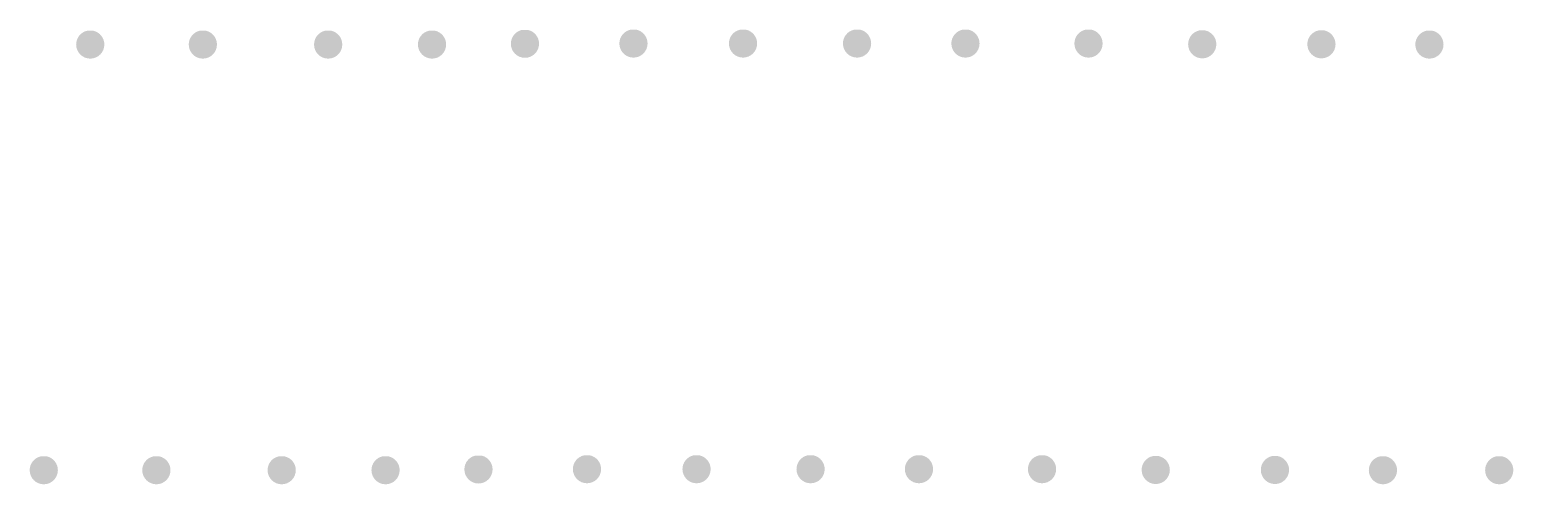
# Model space of a CAD drawing. Header units: inches. Extents: x 334 to 11487, y 261 to 10656.
# Drawn here: x 392.2 to 398.88, y 418.13 to 420.17 of the extents above; entities that cross this region are included whole.
import ezdxf

# ---------------------------------------------------------------- set-up
doc = ezdxf.new("R2010")
doc.units = ezdxf.units.IN
doc.header["$MEASUREMENT"] = 0
doc.layers.add('HATCH', color=7, linetype='Continuous')

msp = doc.modelspace()

# ---------------------------------------------------------------- hatches: boundary and pattern name
at = {"layer": 'HATCH'}
h = msp.add_hatch(dxfattribs=at)
h.set_pattern_fill('AR-CONC', color=256, scale=1e-05)
h.set_pattern_definition([(50, (58.36191488, -1.43898656), (7.172601826e-05, -6.275213498e-06), [7.5e-06, -8.25e-05]), (355, (58.36191488, -1.43898656), (-1.3875133361e-05, 7.521921337e-05), [6e-06, -6.6e-05]), (100.45144446, (58.36192086, -1.43898708), (5.7850884673e-05, 6.8943999097e-05), [6.3740192e-06, -7.01142112e-05]), (46.1842, (58.36191488, -1.43896656), (0.000106724133067, -1.655192808e-05), [1.125e-05, -0.00012375]), (96.63563549, (58.36192377, -1.43896794), (9.3466194567e-05, 9.7411860077e-05), [9.5610342e-06, -0.000105171376]), (351.18416399, (58.36191488, -1.43896656), (9.3466194505e-05, 9.7411860027e-05), [9e-06, -9.90000001e-05]), (21, (58.36192488, -1.43897156), (5.9690705212e-05, -4.02618890665e-05), [7.5e-06, -8.25e-05]), (326, (58.36192488, -1.43897156), (2.4331533192e-05, 7.2515004505e-05), [6e-06, -6.6e-05]), (71.45144474, (58.361929854, -1.438974914), (8.4022237673e-05, 3.2253115281e-05), [6.374019e-06, -7.01142112e-05]), (37.5, (58.36191488, -1.438986559), (1.2159855317e-06, 3.32893853831e-05), [0, -6.52e-05, 0, -6.7e-05, 0, -6.625e-05]), (7.5, (58.36191488, -1.43898656), (2.63069537442e-05, 3.94411711882e-05), [0, -3.82e-05, 0, -6.37e-05, 0, -2.525e-05]), (327.5, (58.36189258, -1.43898656), (5.33822436172e-05, -2.2554871734e-06), [0, -2.5e-05, 0, -7.8e-05, 0, -0.0001035]), (317.5, (58.36188258, -1.43898656), (5.83186169342e-05, 1.00104982332e-05), [0, -3.25e-05, 0, -5.18e-05, 0, -7.35e-05])])
h.paths.add_polyline_path([(392.53432, 420.10424, 0.3519417), (392.48446, 420.16629), (392.45708, 420.16629, 0.3519417), (392.40722, 420.10424, 1)])
h = msp.add_hatch(dxfattribs=at)
h.set_pattern_fill('AR-CONC', color=256, scale=1e-05)
h.set_pattern_definition([(50, (58.86906871, -1.43898656), (7.172601826e-05, -6.275213498e-06), [7.5e-06, -8.25e-05]), (355, (58.86906871, -1.43898656), (-1.3875133361e-05, 7.521921337e-05), [6e-06, -6.6e-05]), (100.45144446, (58.86907469, -1.43898708), (5.7850884673e-05, 6.8943999097e-05), [6.3740192e-06, -7.01142112e-05]), (46.1842, (58.86906871, -1.43896656), (0.000106724133067, -1.655192808e-05), [1.125e-05, -0.00012375]), (96.63563549, (58.8690776, -1.43896794), (9.3466194567e-05, 9.7411860077e-05), [9.5610342e-06, -0.000105171376]), (351.18416399, (58.86906871, -1.43896656), (9.3466194505e-05, 9.7411860027e-05), [9e-06, -9.90000001e-05]), (21, (58.86907871, -1.43897156), (5.9690705212e-05, -4.02618890665e-05), [7.5e-06, -8.25e-05]), (326, (58.86907871, -1.43897156), (2.4331533192e-05, 7.2515004505e-05), [6e-06, -6.6e-05]), (71.45144474, (58.869083685, -1.438974914), (8.4022237673e-05, 3.2253115281e-05), [6.374019e-06, -7.01142112e-05]), (37.5, (58.86906871, -1.438986559), (1.2159855317e-06, 3.32893853831e-05), [0, -6.52e-05, 0, -6.7e-05, 0, -6.625e-05]), (7.5, (58.86906871, -1.43898656), (2.63069537442e-05, 3.94411711882e-05), [0, -3.82e-05, 0, -6.37e-05, 0, -2.525e-05]), (327.5, (58.86904641, -1.43898656), (5.33822436172e-05, -2.2554871734e-06), [0, -2.5e-05, 0, -7.8e-05, 0, -0.0001035]), (317.5, (58.86903641, -1.43898656), (5.83186169342e-05, 1.00104982332e-05), [0, -3.25e-05, 0, -5.18e-05, 0, -7.35e-05])])
h.paths.add_polyline_path([(393.04147, 420.10424, 0.3519417), (392.99162, 420.16629), (392.96423, 420.16629, 0.3519417), (392.91438, 420.10424, 1)])
h = msp.add_hatch(dxfattribs=at)
h.set_pattern_fill('AR-CONC', color=256, scale=1e-05)
h.set_pattern_definition([(50, (59.433544527, -1.43898656), (7.172601826e-05, -6.275213498e-06), [7.5e-06, -8.25e-05]), (355, (59.43354453, -1.43898656), (-1.3875133361e-05, 7.521921337e-05), [6e-06, -6.6e-05]), (100.45144446, (59.433550504, -1.43898708), (5.7850884673e-05, 6.8943999097e-05), [6.3740192e-06, -7.01142112e-05]), (46.1842, (59.43354453, -1.43896656), (0.000106724133067, -1.655192808e-05), [1.125e-05, -0.00012375]), (96.63563549, (59.43355342, -1.43896794), (9.3466194567e-05, 9.7411860077e-05), [9.5610342e-06, -0.000105171376]), (351.18416399, (59.43354453, -1.43896656), (9.3466194505e-05, 9.7411860027e-05), [9e-06, -9.90000001e-05]), (21, (59.433554527, -1.43897156), (5.9690705212e-05, -4.02618890665e-05), [7.5e-06, -8.25e-05]), (326, (59.43355453, -1.43897156), (2.4331533192e-05, 7.2515004505e-05), [6e-06, -6.6e-05]), (71.45144474, (59.4335595, -1.438974914), (8.4022237673e-05, 3.2253115281e-05), [6.374019e-06, -7.01142112e-05]), (37.5, (59.433544527, -1.438986559), (1.2159855317e-06, 3.32893853831e-05), [0, -6.52e-05, 0, -6.7e-05, 0, -6.625e-05]), (7.5, (59.433544527, -1.43898656), (2.63069537442e-05, 3.94411711882e-05), [0, -3.82e-05, 0, -6.37e-05, 0, -2.525e-05]), (327.5, (59.433522227, -1.43898656), (5.33822436172e-05, -2.2554871734e-06), [0, -2.5e-05, 0, -7.8e-05, 0, -0.0001035]), (317.5, (59.433512227, -1.43898656), (5.83186169342e-05, 1.00104982332e-05), [0, -3.25e-05, 0, -5.18e-05, 0, -7.35e-05])])
h.paths.add_polyline_path([(393.60595, 420.10424, 0.3519417), (393.55609, 420.16629), (393.52871, 420.16629, 0.3519417), (393.47885, 420.10424, 1)])
h = msp.add_hatch(dxfattribs=at)
h.set_pattern_fill('AR-CONC', color=256, scale=1e-05)
h.set_pattern_definition([(50, (59.90139784, -1.43898656), (7.172601826e-05, -6.275213498e-06), [7.5e-06, -8.25e-05]), (355, (59.90139784, -1.43898656), (-1.3875133361e-05, 7.521921337e-05), [6e-06, -6.6e-05]), (100.45144446, (59.90140382, -1.43898708), (5.7850884673e-05, 6.8943999097e-05), [6.3740192e-06, -7.01142112e-05]), (46.1842, (59.90139784, -1.43896656), (0.000106724133067, -1.655192808e-05), [1.125e-05, -0.00012375]), (96.63563549, (59.90140673, -1.43896794), (9.3466194567e-05, 9.7411860077e-05), [9.5610342e-06, -0.000105171376]), (351.18416399, (59.90139784, -1.43896656), (9.3466194505e-05, 9.7411860027e-05), [9e-06, -9.90000001e-05]), (21, (59.90140784, -1.43897156), (5.9690705212e-05, -4.02618890665e-05), [7.5e-06, -8.25e-05]), (326, (59.90140784, -1.43897156), (2.4331533192e-05, 7.2515004505e-05), [6e-06, -6.6e-05]), (71.45144474, (59.901412815, -1.438974914), (8.4022237673e-05, 3.2253115281e-05), [6.374019e-06, -7.01142112e-05]), (37.5, (59.90139784, -1.438986559), (1.2159855317e-06, 3.32893853831e-05), [0, -6.52e-05, 0, -6.7e-05, 0, -6.625e-05]), (7.5, (59.90139784, -1.43898656), (2.63069537442e-05, 3.94411711882e-05), [0, -3.82e-05, 0, -6.37e-05, 0, -2.525e-05]), (327.5, (59.90137554, -1.43898656), (5.33822436172e-05, -2.2554871734e-06), [0, -2.5e-05, 0, -7.8e-05, 0, -0.0001035]), (317.5, (59.90136554, -1.43898656), (5.83186169342e-05, 1.00104982332e-05), [0, -3.25e-05, 0, -5.18e-05, 0, -7.35e-05])])
h.paths.add_polyline_path([(394.0738, 420.10424, 0.3519417), (394.02395, 420.16629), (393.99656, 420.16629, 0.3519417), (393.94671, 420.10424, 1)])
h = msp.add_hatch(dxfattribs=at)
h.set_pattern_fill('AR-CONC', color=256, scale=1e-05)
h.set_pattern_definition([(50, (60.319949296, -1.43543259), (7.172601826e-05, -6.275213498e-06), [7.5e-06, -8.25e-05]), (355, (60.319949296, -1.43543259), (-1.3875133361e-05, 7.521921337e-05), [6e-06, -6.6e-05]), (100.45144446, (60.31995527, -1.435433114), (5.7850884673e-05, 6.8943999097e-05), [6.3740192e-06, -7.01142112e-05]), (46.1842, (60.3199493, -1.43541259), (0.000106724133067, -1.655192808e-05), [1.125e-05, -0.00012375]), (96.63563549, (60.31995819, -1.43541397), (9.3466194567e-05, 9.7411860077e-05), [9.5610342e-06, -0.000105171376]), (351.18416399, (60.3199493, -1.43541259), (9.3466194505e-05, 9.7411860027e-05), [9e-06, -9.90000001e-05]), (21, (60.319959296, -1.43541759), (5.9690705212e-05, -4.02618890665e-05), [7.5e-06, -8.25e-05]), (326, (60.319959296, -1.43541759), (2.4331533192e-05, 7.2515004505e-05), [6e-06, -6.6e-05]), (71.45144474, (60.31996427, -1.435420946), (8.4022237673e-05, 3.2253115281e-05), [6.374019e-06, -7.01142112e-05]), (37.5, (60.319949296, -1.43543259), (1.2159855317e-06, 3.32893853831e-05), [0, -6.52e-05, 0, -6.7e-05, 0, -6.625e-05]), (7.5, (60.319949296, -1.43543259), (2.63069537442e-05, 3.94411711882e-05), [0, -3.82e-05, 0, -6.37e-05, 0, -2.525e-05]), (327.5, (60.319926996, -1.43543259), (5.33822436172e-05, -2.2554871734e-06), [0, -2.5e-05, 0, -7.8e-05, 0, -0.0001035]), (317.5, (60.319916996, -1.43543259), (5.83186169342e-05, 1.00104982332e-05), [0, -3.25e-05, 0, -5.18e-05, 0, -7.35e-05])])
h.paths.add_polyline_path([(394.49235, 420.10779, 0.3519417), (394.4425, 420.16984), (394.41511, 420.16984, 0.3519417), (394.36526, 420.10779, 1)])
h = msp.add_hatch(dxfattribs=at)
h.set_pattern_fill('AR-CONC', color=256, scale=1e-05)
h.set_pattern_definition([(50, (60.80872923, -1.4344182), (7.172601826e-05, -6.275213498e-06), [7.5e-06, -8.25e-05]), (355, (60.80872923, -1.4344182), (-1.3875133361e-05, 7.521921337e-05), [6e-06, -6.6e-05]), (100.45144446, (60.80873521, -1.43441872), (5.7850884673e-05, 6.8943999097e-05), [6.3740192e-06, -7.01142112e-05]), (46.1842, (60.80872923, -1.4343982), (0.000106724133067, -1.655192808e-05), [1.125e-05, -0.00012375]), (96.63563549, (60.80873812, -1.43439958), (9.3466194567e-05, 9.7411860077e-05), [9.5610342e-06, -0.000105171376]), (351.18416399, (60.80872923, -1.4343982), (9.3466194505e-05, 9.7411860027e-05), [9e-06, -9.90000001e-05]), (21, (60.80873923, -1.4344032), (5.9690705212e-05, -4.02618890665e-05), [7.5e-06, -8.25e-05]), (326, (60.80873923, -1.4344032), (2.4331533192e-05, 7.2515004505e-05), [6e-06, -6.6e-05]), (71.45144474, (60.808744204, -1.434406554), (8.4022237673e-05, 3.2253115281e-05), [6.374019e-06, -7.01142112e-05]), (37.5, (60.80872923, -1.4344182), (1.2159855317e-06, 3.32893853831e-05), [0, -6.52e-05, 0, -6.7e-05, 0, -6.625e-05]), (7.5, (60.80872923, -1.4344182), (2.63069537442e-05, 3.94411711882e-05), [0, -3.82e-05, 0, -6.37e-05, 0, -2.525e-05]), (327.5, (60.80870693, -1.4344182), (5.33822436172e-05, -2.2554871734e-06), [0, -2.5e-05, 0, -7.8e-05, 0, -0.0001035]), (317.5, (60.80869693, -1.4344182), (5.83186169342e-05, 1.00104982332e-05), [0, -3.25e-05, 0, -5.18e-05, 0, -7.35e-05])])
h.paths.add_polyline_path([(394.98113, 420.1088, 0.3519417), (394.93128, 420.17086), (394.90389, 420.17086, 0.3519417), (394.85404, 420.1088, 1)])
h = msp.add_hatch(dxfattribs=at)
h.set_pattern_fill('AR-CONC', color=256, scale=1e-05)
h.set_pattern_definition([(50, (61.302262184, -1.4344182), (7.172601826e-05, -6.275213498e-06), [7.5e-06, -8.25e-05]), (355, (61.302262184, -1.4344182), (-1.3875133361e-05, 7.521921337e-05), [6e-06, -6.6e-05]), (100.45144446, (61.30226816, -1.43441872), (5.7850884673e-05, 6.8943999097e-05), [6.3740192e-06, -7.01142112e-05]), (46.1842, (61.30226218, -1.4343982), (0.000106724133067, -1.655192808e-05), [1.125e-05, -0.00012375]), (96.63563549, (61.30227108, -1.43439958), (9.3466194567e-05, 9.7411860077e-05), [9.5610342e-06, -0.000105171376]), (351.18416399, (61.30226218, -1.4343982), (9.3466194505e-05, 9.7411860027e-05), [9e-06, -9.90000001e-05]), (21, (61.302272184, -1.4344032), (5.9690705212e-05, -4.02618890665e-05), [7.5e-06, -8.25e-05]), (326, (61.302272184, -1.4344032), (2.4331533192e-05, 7.2515004505e-05), [6e-06, -6.6e-05]), (71.45144474, (61.30227716, -1.434406554), (8.4022237673e-05, 3.2253115281e-05), [6.374019e-06, -7.01142112e-05]), (37.5, (61.302262184, -1.4344182), (1.2159855317e-06, 3.32893853831e-05), [0, -6.52e-05, 0, -6.7e-05, 0, -6.625e-05]), (7.5, (61.302262184, -1.4344182), (2.63069537442e-05, 3.94411711882e-05), [0, -3.82e-05, 0, -6.37e-05, 0, -2.525e-05]), (327.5, (61.302239884, -1.4344182), (5.33822436172e-05, -2.2554871734e-06), [0, -2.5e-05, 0, -7.8e-05, 0, -0.0001035]), (317.5, (61.302229884, -1.4344182), (5.83186169342e-05, 1.00104982332e-05), [0, -3.25e-05, 0, -5.18e-05, 0, -7.35e-05])])
h.paths.add_polyline_path([(395.47466, 420.1088, 0.3519417), (395.42481, 420.17086), (395.39742, 420.17086, 0.3519417), (395.34757, 420.1088, 1)])
h = msp.add_hatch(dxfattribs=at)
h.set_pattern_fill('AR-CONC', color=256, scale=1e-05)
h.set_pattern_definition([(50, (61.81588355, -1.4344182), (7.172601826e-05, -6.275213498e-06), [7.5e-06, -8.25e-05]), (355, (61.81588355, -1.4344182), (-1.3875133361e-05, 7.521921337e-05), [6e-06, -6.6e-05]), (100.45144446, (61.81588953, -1.43441872), (5.7850884673e-05, 6.8943999097e-05), [6.3740192e-06, -7.01142112e-05]), (46.1842, (61.81588355, -1.4343982), (0.000106724133067, -1.655192808e-05), [1.125e-05, -0.00012375]), (96.63563549, (61.81589244, -1.43439958), (9.3466194567e-05, 9.7411860077e-05), [9.5610342e-06, -0.000105171376]), (351.18416399, (61.81588355, -1.4343982), (9.3466194505e-05, 9.7411860027e-05), [9e-06, -9.90000001e-05]), (21, (61.81589355, -1.4344032), (5.9690705212e-05, -4.02618890665e-05), [7.5e-06, -8.25e-05]), (326, (61.81589355, -1.4344032), (2.4331533192e-05, 7.2515004505e-05), [6e-06, -6.6e-05]), (71.45144474, (61.815898525, -1.434406554), (8.4022237673e-05, 3.2253115281e-05), [6.374019e-06, -7.01142112e-05]), (37.5, (61.81588355, -1.4344182), (1.2159855317e-06, 3.32893853831e-05), [0, -6.52e-05, 0, -6.7e-05, 0, -6.625e-05]), (7.5, (61.81588355, -1.4344182), (2.63069537442e-05, 3.94411711882e-05), [0, -3.82e-05, 0, -6.37e-05, 0, -2.525e-05]), (327.5, (61.81586125, -1.4344182), (5.33822436172e-05, -2.2554871734e-06), [0, -2.5e-05, 0, -7.8e-05, 0, -0.0001035]), (317.5, (61.81585125, -1.4344182), (5.83186169342e-05, 1.00104982332e-05), [0, -3.25e-05, 0, -5.18e-05, 0, -7.35e-05])])
h.paths.add_polyline_path([(395.98828, 420.1088, 0.3519417), (395.93843, 420.17086), (395.91104, 420.17086, 0.3519417), (395.86119, 420.1088, 1)])
h = msp.add_hatch(dxfattribs=at)
h.set_pattern_fill('AR-CONC', color=256, scale=1e-05)
h.set_pattern_definition([(50, (62.304082455, -1.4344182), (7.172601826e-05, -6.275213498e-06), [7.5e-06, -8.25e-05]), (355, (62.304082455, -1.4344182), (-1.3875133361e-05, 7.521921337e-05), [6e-06, -6.6e-05]), (100.45144446, (62.30408843, -1.43441872), (5.7850884673e-05, 6.8943999097e-05), [6.3740192e-06, -7.01142112e-05]), (46.1842, (62.304082455, -1.4343982), (0.000106724133067, -1.655192808e-05), [1.125e-05, -0.00012375]), (96.63563549, (62.30409135, -1.43439958), (9.3466194567e-05, 9.7411860077e-05), [9.5610342e-06, -0.000105171376]), (351.18416399, (62.30408245, -1.4343982), (9.3466194505e-05, 9.7411860027e-05), [9e-06, -9.90000001e-05]), (21, (62.304092455, -1.4344032), (5.9690705212e-05, -4.02618890665e-05), [7.5e-06, -8.25e-05]), (326, (62.304092455, -1.4344032), (2.4331533192e-05, 7.2515004505e-05), [6e-06, -6.6e-05]), (71.45144474, (62.30409743, -1.434406554), (8.4022237673e-05, 3.2253115281e-05), [6.374019e-06, -7.01142112e-05]), (37.5, (62.304082455, -1.4344182), (1.2159855317e-06, 3.32893853831e-05), [0, -6.52e-05, 0, -6.7e-05, 0, -6.625e-05]), (7.5, (62.304082455, -1.4344182), (2.63069537442e-05, 3.94411711882e-05), [0, -3.82e-05, 0, -6.37e-05, 0, -2.525e-05]), (327.5, (62.304060155, -1.4344182), (5.33822436172e-05, -2.2554871734e-06), [0, -2.5e-05, 0, -7.8e-05, 0, -0.0001035]), (317.5, (62.304050155, -1.4344182), (5.83186169342e-05, 1.00104982332e-05), [0, -3.25e-05, 0, -5.18e-05, 0, -7.35e-05])])
h.paths.add_polyline_path([(396.47648, 420.1088, 0.3519417), (396.42663, 420.17086), (396.39924, 420.17086, 0.3519417), (396.34939, 420.1088, 1)])
h = msp.add_hatch(dxfattribs=at)
h.set_pattern_fill('AR-CONC', color=256, scale=1e-05)
h.set_pattern_definition([(50, (62.858385475, -1.4344182), (7.172601826e-05, -6.275213498e-06), [7.5e-06, -8.25e-05]), (355, (62.858385475, -1.4344182), (-1.3875133361e-05, 7.521921337e-05), [6e-06, -6.6e-05]), (100.45144446, (62.85839145, -1.43441872), (5.7850884673e-05, 6.8943999097e-05), [6.3740192e-06, -7.01142112e-05]), (46.1842, (62.858385475, -1.4343982), (0.000106724133067, -1.655192808e-05), [1.125e-05, -0.00012375]), (96.63563549, (62.85839437, -1.43439958), (9.3466194567e-05, 9.7411860077e-05), [9.5610342e-06, -0.000105171376]), (351.18416399, (62.85838548, -1.4343982), (9.3466194505e-05, 9.7411860027e-05), [9e-06, -9.90000001e-05]), (21, (62.858395475, -1.4344032), (5.9690705212e-05, -4.02618890665e-05), [7.5e-06, -8.25e-05]), (326, (62.858395475, -1.4344032), (2.4331533192e-05, 7.2515004505e-05), [6e-06, -6.6e-05]), (71.45144474, (62.85840045, -1.434406554), (8.4022237673e-05, 3.2253115281e-05), [6.374019e-06, -7.01142112e-05]), (37.5, (62.858385475, -1.4344182), (1.2159855317e-06, 3.32893853831e-05), [0, -6.52e-05, 0, -6.7e-05, 0, -6.625e-05]), (7.5, (62.858385475, -1.4344182), (2.63069537442e-05, 3.94411711882e-05), [0, -3.82e-05, 0, -6.37e-05, 0, -2.525e-05]), (327.5, (62.858363175, -1.4344182), (5.33822436172e-05, -2.2554871734e-06), [0, -2.5e-05, 0, -7.8e-05, 0, -0.0001035]), (317.5, (62.858353175, -1.4344182), (5.83186169342e-05, 1.00104982332e-05), [0, -3.25e-05, 0, -5.18e-05, 0, -7.35e-05])])
h.paths.add_polyline_path([(397.03079, 420.1088, 0.3519417), (396.98093, 420.17086), (396.95355, 420.17086, 0.3519417), (396.90369, 420.1088, 1)])
h = msp.add_hatch(dxfattribs=at)
h.set_pattern_fill('AR-CONC', color=256, scale=1e-05)
h.set_pattern_definition([(50, (63.37065428, -1.437835476), (7.172601826e-05, -6.275213498e-06), [7.5e-06, -8.25e-05]), (355, (63.37065428, -1.437835476), (-1.3875133361e-05, 7.521921337e-05), [6e-06, -6.6e-05]), (100.45144446, (63.370660256, -1.437836), (5.7850884673e-05, 6.8943999097e-05), [6.3740192e-06, -7.01142112e-05]), (46.1842, (63.37065428, -1.43781548), (0.000106724133067, -1.655192808e-05), [1.125e-05, -0.00012375]), (96.63563549, (63.37066317, -1.43781686), (9.3466194567e-05, 9.7411860077e-05), [9.5610342e-06, -0.000105171376]), (351.18416399, (63.37065428, -1.43781548), (9.3466194505e-05, 9.7411860027e-05), [9e-06, -9.90000001e-05]), (21, (63.37066428, -1.437820476), (5.9690705212e-05, -4.02618890665e-05), [7.5e-06, -8.25e-05]), (326, (63.37066428, -1.437820476), (2.4331533192e-05, 7.2515004505e-05), [6e-06, -6.6e-05]), (71.45144474, (63.37066925, -1.43782383), (8.4022237673e-05, 3.2253115281e-05), [6.374019e-06, -7.01142112e-05]), (37.5, (63.37065428, -1.437835476), (1.2159855317e-06, 3.32893853831e-05), [0, -6.52e-05, 0, -6.7e-05, 0, -6.625e-05]), (7.5, (63.37065428, -1.437835476), (2.63069537442e-05, 3.94411711882e-05), [0, -3.82e-05, 0, -6.37e-05, 0, -2.525e-05]), (327.5, (63.37063198, -1.437835476), (5.33822436172e-05, -2.2554871734e-06), [0, -2.5e-05, 0, -7.8e-05, 0, -0.0001035]), (317.5, (63.37062198, -1.437835476), (5.83186169342e-05, 1.00104982332e-05), [0, -3.25e-05, 0, -5.18e-05, 0, -7.35e-05])])
h.paths.add_polyline_path([(397.54306, 420.10539, 0.3519417), (397.4932, 420.16744), (397.46582, 420.16744, 0.3519417), (397.41596, 420.10539, 1)])
h = msp.add_hatch(dxfattribs=at)
h.set_pattern_fill('AR-CONC', color=256, scale=1e-05)
h.set_pattern_definition([(50, (63.90756449, -1.437835476), (7.172601826e-05, -6.275213498e-06), [7.5e-06, -8.25e-05]), (355, (63.90756449, -1.437835476), (-1.3875133361e-05, 7.521921337e-05), [6e-06, -6.6e-05]), (100.45144446, (63.907570465, -1.437836), (5.7850884673e-05, 6.8943999097e-05), [6.3740192e-06, -7.01142112e-05]), (46.1842, (63.90756449, -1.43781548), (0.000106724133067, -1.655192808e-05), [1.125e-05, -0.00012375]), (96.63563549, (63.90757338, -1.43781686), (9.3466194567e-05, 9.7411860077e-05), [9.5610342e-06, -0.000105171376]), (351.18416399, (63.90756449, -1.43781548), (9.3466194505e-05, 9.7411860027e-05), [9e-06, -9.90000001e-05]), (21, (63.90757449, -1.437820476), (5.9690705212e-05, -4.02618890665e-05), [7.5e-06, -8.25e-05]), (326, (63.90757449, -1.437820476), (2.4331533192e-05, 7.2515004505e-05), [6e-06, -6.6e-05]), (71.45144474, (63.90757946, -1.43782383), (8.4022237673e-05, 3.2253115281e-05), [6.374019e-06, -7.01142112e-05]), (37.5, (63.907564488, -1.437835476), (1.2159855317e-06, 3.32893853831e-05), [0, -6.52e-05, 0, -6.7e-05, 0, -6.625e-05]), (7.5, (63.907564488, -1.437835476), (2.63069537442e-05, 3.94411711882e-05), [0, -3.82e-05, 0, -6.37e-05, 0, -2.525e-05]), (327.5, (63.907542188, -1.437835476), (5.33822436172e-05, -2.2554871734e-06), [0, -2.5e-05, 0, -7.8e-05, 0, -0.0001035]), (317.5, (63.90753219, -1.437835476), (5.83186169342e-05, 1.00104982332e-05), [0, -3.25e-05, 0, -5.18e-05, 0, -7.35e-05])])
h.paths.add_polyline_path([(398.07997, 420.10539, 0.3519417), (398.03011, 420.16744), (398.00273, 420.16744, 0.3519417), (397.95287, 420.10539, 1)])
h = msp.add_hatch(dxfattribs=at)
h.set_pattern_fill('AR-CONC', color=256, scale=1e-05)
h.set_pattern_definition([(50, (64.3939441, -1.43898656), (7.172601826e-05, -6.275213498e-06), [7.5e-06, -8.25e-05]), (355, (64.3939441, -1.43898656), (-1.3875133361e-05, 7.521921337e-05), [6e-06, -6.6e-05]), (100.45144446, (64.39395008, -1.43898708), (5.7850884673e-05, 6.8943999097e-05), [6.3740192e-06, -7.01142112e-05]), (46.1842, (64.3939441, -1.43896656), (0.000106724133067, -1.655192808e-05), [1.125e-05, -0.00012375]), (96.63563549, (64.39395299, -1.43896794), (9.3466194567e-05, 9.7411860077e-05), [9.5610342e-06, -0.000105171376]), (351.18416399, (64.3939441, -1.43896656), (9.3466194505e-05, 9.7411860027e-05), [9e-06, -9.90000001e-05]), (21, (64.3939541, -1.43897156), (5.9690705212e-05, -4.02618890665e-05), [7.5e-06, -8.25e-05]), (326, (64.3939541, -1.43897156), (2.4331533192e-05, 7.2515004505e-05), [6e-06, -6.6e-05]), (71.45144474, (64.393959074, -1.438974914), (8.4022237673e-05, 3.2253115281e-05), [6.374019e-06, -7.01142112e-05]), (37.5, (64.3939441, -1.438986559), (1.2159855317e-06, 3.32893853831e-05), [0, -6.52e-05, 0, -6.7e-05, 0, -6.625e-05]), (7.5, (64.3939441, -1.43898656), (2.63069537442e-05, 3.94411711882e-05), [0, -3.82e-05, 0, -6.37e-05, 0, -2.525e-05]), (327.5, (64.3939218, -1.43898656), (5.33822436172e-05, -2.2554871734e-06), [0, -2.5e-05, 0, -7.8e-05, 0, -0.0001035]), (317.5, (64.3939118, -1.43898656), (5.83186169342e-05, 1.00104982332e-05), [0, -3.25e-05, 0, -5.18e-05, 0, -7.35e-05])])
h.paths.add_polyline_path([(398.56635, 420.10424, 0.3519417), (398.51649, 420.16629), (398.48911, 420.16629, 0.3519417), (398.43925, 420.10424, 1)])
h = msp.add_hatch(dxfattribs=at)
h.set_pattern_fill('AR-CONC', color=256, scale=1e-05)
h.set_pattern_definition([(50, (58.15257248, -3.35441347), (7.172601826e-05, -6.275213498e-06), [7.5e-06, -8.25e-05]), (355, (58.15257248, -3.35441347), (-1.3875133361e-05, 7.521921337e-05), [6e-06, -6.6e-05]), (100.45144446, (58.152578454, -3.354413994), (5.7850884673e-05, 6.8943999097e-05), [6.3740192e-06, -7.01142112e-05]), (46.1842, (58.15257248, -3.35439347), (0.000106724133067, -1.655192808e-05), [1.125e-05, -0.00012375]), (96.63563549, (58.15258137, -3.35439485), (9.3466194567e-05, 9.7411860077e-05), [9.5610342e-06, -0.000105171376]), (351.18416399, (58.15257248, -3.35439347), (9.3466194505e-05, 9.7411860027e-05), [9e-06, -9.90000001e-05]), (21, (58.15258248, -3.35439847), (5.9690705212e-05, -4.02618890665e-05), [7.5e-06, -8.25e-05]), (326, (58.15258248, -3.35439847), (2.4331533192e-05, 7.2515004505e-05), [6e-06, -6.6e-05]), (71.45144474, (58.15258745, -3.354401826), (8.4022237673e-05, 3.2253115281e-05), [6.374019e-06, -7.01142112e-05]), (37.5, (58.152572477, -3.35441347), (1.2159855317e-06, 3.32893853831e-05), [0, -6.52e-05, 0, -6.7e-05, 0, -6.625e-05]), (7.5, (58.152572477, -3.35441347), (2.63069537442e-05, 3.94411711882e-05), [0, -3.82e-05, 0, -6.37e-05, 0, -2.525e-05]), (327.5, (58.152550177, -3.35441347), (5.33822436172e-05, -2.2554871734e-06), [0, -2.5e-05, 0, -7.8e-05, 0, -0.0001035]), (317.5, (58.152540177, -3.35441347), (5.83186169342e-05, 1.00104982332e-05), [0, -3.25e-05, 0, -5.18e-05, 0, -7.35e-05])])
h.paths.add_polyline_path([(392.32497, 418.18881, 0.3519417), (392.27512, 418.25086), (392.24773, 418.25086, 0.3519417), (392.19788, 418.18881, 1)])
h = msp.add_hatch(dxfattribs=at)
h.set_pattern_fill('AR-CONC', color=256, scale=1e-05)
h.set_pattern_definition([(50, (58.65972631, -3.35441347), (7.172601826e-05, -6.275213498e-06), [7.5e-06, -8.25e-05]), (355, (58.65972631, -3.35441347), (-1.3875133361e-05, 7.521921337e-05), [6e-06, -6.6e-05]), (100.45144446, (58.659732285, -3.354413994), (5.7850884673e-05, 6.8943999097e-05), [6.3740192e-06, -7.01142112e-05]), (46.1842, (58.65972631, -3.35439347), (0.000106724133067, -1.655192808e-05), [1.125e-05, -0.00012375]), (96.63563549, (58.6597352, -3.35439485), (9.3466194567e-05, 9.7411860077e-05), [9.5610342e-06, -0.000105171376]), (351.18416399, (58.65972631, -3.35439347), (9.3466194505e-05, 9.7411860027e-05), [9e-06, -9.90000001e-05]), (21, (58.65973631, -3.35439847), (5.9690705212e-05, -4.02618890665e-05), [7.5e-06, -8.25e-05]), (326, (58.65973631, -3.35439847), (2.4331533192e-05, 7.2515004505e-05), [6e-06, -6.6e-05]), (71.45144474, (58.65974128, -3.354401826), (8.4022237673e-05, 3.2253115281e-05), [6.374019e-06, -7.01142112e-05]), (37.5, (58.659726308, -3.35441347), (1.2159855317e-06, 3.32893853831e-05), [0, -6.52e-05, 0, -6.7e-05, 0, -6.625e-05]), (7.5, (58.659726308, -3.35441347), (2.63069537442e-05, 3.94411711882e-05), [0, -3.82e-05, 0, -6.37e-05, 0, -2.525e-05]), (327.5, (58.659704008, -3.35441347), (5.33822436172e-05, -2.2554871734e-06), [0, -2.5e-05, 0, -7.8e-05, 0, -0.0001035]), (317.5, (58.65969401, -3.35441347), (5.83186169342e-05, 1.00104982332e-05), [0, -3.25e-05, 0, -5.18e-05, 0, -7.35e-05])])
h.paths.add_polyline_path([(392.83213, 418.18881, 0.3519417), (392.78227, 418.25086), (392.75489, 418.25086, 0.3519417), (392.70503, 418.18881, 1)])
h = msp.add_hatch(dxfattribs=at)
h.set_pattern_fill('AR-CONC', color=256, scale=1e-05)
h.set_pattern_definition([(50, (59.224202124, -3.35441347), (7.172601826e-05, -6.275213498e-06), [7.5e-06, -8.25e-05]), (355, (59.224202124, -3.35441347), (-1.3875133361e-05, 7.521921337e-05), [6e-06, -6.6e-05]), (100.45144446, (59.2242081, -3.354413994), (5.7850884673e-05, 6.8943999097e-05), [6.3740192e-06, -7.01142112e-05]), (46.1842, (59.22420212, -3.35439347), (0.000106724133067, -1.655192808e-05), [1.125e-05, -0.00012375]), (96.63563549, (59.22421102, -3.35439485), (9.3466194567e-05, 9.7411860077e-05), [9.5610342e-06, -0.000105171376]), (351.18416399, (59.22420212, -3.35439347), (9.3466194505e-05, 9.7411860027e-05), [9e-06, -9.90000001e-05]), (21, (59.224212124, -3.35439847), (5.9690705212e-05, -4.02618890665e-05), [7.5e-06, -8.25e-05]), (326, (59.224212124, -3.35439847), (2.4331533192e-05, 7.2515004505e-05), [6e-06, -6.6e-05]), (71.45144474, (59.2242171, -3.354401826), (8.4022237673e-05, 3.2253115281e-05), [6.374019e-06, -7.01142112e-05]), (37.5, (59.224202124, -3.35441347), (1.2159855317e-06, 3.32893853831e-05), [0, -6.52e-05, 0, -6.7e-05, 0, -6.625e-05]), (7.5, (59.224202124, -3.35441347), (2.63069537442e-05, 3.94411711882e-05), [0, -3.82e-05, 0, -6.37e-05, 0, -2.525e-05]), (327.5, (59.224179824, -3.35441347), (5.33822436172e-05, -2.2554871734e-06), [0, -2.5e-05, 0, -7.8e-05, 0, -0.0001035]), (317.5, (59.224169824, -3.35441347), (5.83186169342e-05, 1.00104982332e-05), [0, -3.25e-05, 0, -5.18e-05, 0, -7.35e-05])])
h.paths.add_polyline_path([(393.3966, 418.18881, 0.3519417), (393.34675, 418.25086), (393.31936, 418.25086, 0.3519417), (393.26951, 418.18881, 1)])
h = msp.add_hatch(dxfattribs=at)
h.set_pattern_fill('AR-CONC', color=256, scale=1e-05)
h.set_pattern_definition([(50, (59.69205544, -3.35441347), (7.172601826e-05, -6.275213498e-06), [7.5e-06, -8.25e-05]), (355, (59.69205544, -3.35441347), (-1.3875133361e-05, 7.521921337e-05), [6e-06, -6.6e-05]), (100.45144446, (59.692061415, -3.354413994), (5.7850884673e-05, 6.8943999097e-05), [6.3740192e-06, -7.01142112e-05]), (46.1842, (59.69205544, -3.35439347), (0.000106724133067, -1.655192808e-05), [1.125e-05, -0.00012375]), (96.63563549, (59.69206433, -3.35439485), (9.3466194567e-05, 9.7411860077e-05), [9.5610342e-06, -0.000105171376]), (351.18416399, (59.69205544, -3.35439347), (9.3466194505e-05, 9.7411860027e-05), [9e-06, -9.90000001e-05]), (21, (59.69206544, -3.35439847), (5.9690705212e-05, -4.02618890665e-05), [7.5e-06, -8.25e-05]), (326, (59.69206544, -3.35439847), (2.4331533192e-05, 7.2515004505e-05), [6e-06, -6.6e-05]), (71.45144474, (59.69207041, -3.354401826), (8.4022237673e-05, 3.2253115281e-05), [6.374019e-06, -7.01142112e-05]), (37.5, (59.692055438, -3.35441347), (1.2159855317e-06, 3.32893853831e-05), [0, -6.52e-05, 0, -6.7e-05, 0, -6.625e-05]), (7.5, (59.69205544, -3.35441347), (2.63069537442e-05, 3.94411711882e-05), [0, -3.82e-05, 0, -6.37e-05, 0, -2.525e-05]), (327.5, (59.692033138, -3.35441347), (5.33822436172e-05, -2.2554871734e-06), [0, -2.5e-05, 0, -7.8e-05, 0, -0.0001035]), (317.5, (59.69202314, -3.35441347), (5.83186169342e-05, 1.00104982332e-05), [0, -3.25e-05, 0, -5.18e-05, 0, -7.35e-05])])
h.paths.add_polyline_path([(393.86446, 418.18881, 0.3519417), (393.8146, 418.25086), (393.78722, 418.25086, 0.3519417), (393.73736, 418.18881, 1)])
h = msp.add_hatch(dxfattribs=at)
h.set_pattern_fill('AR-CONC', color=256, scale=1e-05)
h.set_pattern_definition([(50, (60.11060689, -3.3508595), (7.172601826e-05, -6.275213498e-06), [7.5e-06, -8.25e-05]), (355, (60.11060689, -3.3508595), (-1.3875133361e-05, 7.521921337e-05), [6e-06, -6.6e-05]), (100.45144446, (60.11061287, -3.350860026), (5.7850884673e-05, 6.8943999097e-05), [6.3740192e-06, -7.01142112e-05]), (46.1842, (60.11060689, -3.3508395), (0.000106724133067, -1.655192808e-05), [1.125e-05, -0.00012375]), (96.63563549, (60.11061579, -3.35084088), (9.3466194567e-05, 9.7411860077e-05), [9.5610342e-06, -0.000105171376]), (351.18416399, (60.11060689, -3.3508395), (9.3466194505e-05, 9.7411860027e-05), [9e-06, -9.90000001e-05]), (21, (60.11061689, -3.3508445), (5.9690705212e-05, -4.02618890665e-05), [7.5e-06, -8.25e-05]), (326, (60.11061689, -3.3508445), (2.4331533192e-05, 7.2515004505e-05), [6e-06, -6.6e-05]), (71.45144474, (60.11062187, -3.35084786), (8.4022237673e-05, 3.2253115281e-05), [6.374019e-06, -7.01142112e-05]), (37.5, (60.110606893, -3.350859503), (1.2159855317e-06, 3.32893853831e-05), [0, -6.52e-05, 0, -6.7e-05, 0, -6.625e-05]), (7.5, (60.110606893, -3.350859503), (2.63069537442e-05, 3.94411711882e-05), [0, -3.82e-05, 0, -6.37e-05, 0, -2.525e-05]), (327.5, (60.110584593, -3.350859503), (5.33822436172e-05, -2.2554871734e-06), [0, -2.5e-05, 0, -7.8e-05, 0, -0.0001035]), (317.5, (60.110574593, -3.350859503), (5.83186169342e-05, 1.00104982332e-05), [0, -3.25e-05, 0, -5.18e-05, 0, -7.35e-05])])
h.paths.add_polyline_path([(394.28301, 418.19236, 0.3519417), (394.23315, 418.25442), (394.20577, 418.25442, 0.3519417), (394.15591, 418.19236, 1)])
h = msp.add_hatch(dxfattribs=at)
h.set_pattern_fill('AR-CONC', color=256, scale=1e-05)
h.set_pattern_definition([(50, (60.59938683, -3.34984511), (7.172601826e-05, -6.275213498e-06), [7.5e-06, -8.25e-05]), (355, (60.59938683, -3.34984511), (-1.3875133361e-05, 7.521921337e-05), [6e-06, -6.6e-05]), (100.45144446, (60.599392805, -3.349845634), (5.7850884673e-05, 6.8943999097e-05), [6.3740192e-06, -7.01142112e-05]), (46.1842, (60.59938683, -3.34982511), (0.000106724133067, -1.655192808e-05), [1.125e-05, -0.00012375]), (96.63563549, (60.59939572, -3.34982649), (9.3466194567e-05, 9.7411860077e-05), [9.5610342e-06, -0.000105171376]), (351.18416399, (60.59938683, -3.34982511), (9.3466194505e-05, 9.7411860027e-05), [9e-06, -9.90000001e-05]), (21, (60.59939683, -3.34983011), (5.9690705212e-05, -4.02618890665e-05), [7.5e-06, -8.25e-05]), (326, (60.59939683, -3.34983011), (2.4331533192e-05, 7.2515004505e-05), [6e-06, -6.6e-05]), (71.45144474, (60.5994018, -3.349833466), (8.4022237673e-05, 3.2253115281e-05), [6.374019e-06, -7.01142112e-05]), (37.5, (60.599386827, -3.34984511), (1.2159855317e-06, 3.32893853831e-05), [0, -6.52e-05, 0, -6.7e-05, 0, -6.625e-05]), (7.5, (60.599386827, -3.34984511), (2.63069537442e-05, 3.94411711882e-05), [0, -3.82e-05, 0, -6.37e-05, 0, -2.525e-05]), (327.5, (60.599364527, -3.34984511), (5.33822436172e-05, -2.2554871734e-06), [0, -2.5e-05, 0, -7.8e-05, 0, -0.0001035]), (317.5, (60.599354527, -3.34984511), (5.83186169342e-05, 1.00104982332e-05), [0, -3.25e-05, 0, -5.18e-05, 0, -7.35e-05])])
h.paths.add_polyline_path([(394.77179, 418.19338, 0.3519417), (394.72193, 418.25543), (394.69455, 418.25543, 0.3519417), (394.64469, 418.19338, 1)])
h = msp.add_hatch(dxfattribs=at)
h.set_pattern_fill('AR-CONC', color=256, scale=1e-05)
h.set_pattern_definition([(50, (61.09291978, -3.34984511), (7.172601826e-05, -6.275213498e-06), [7.5e-06, -8.25e-05]), (355, (61.09291978, -3.34984511), (-1.3875133361e-05, 7.521921337e-05), [6e-06, -6.6e-05]), (100.45144446, (61.09292576, -3.349845634), (5.7850884673e-05, 6.8943999097e-05), [6.3740192e-06, -7.01142112e-05]), (46.1842, (61.09291978, -3.34982511), (0.000106724133067, -1.655192808e-05), [1.125e-05, -0.00012375]), (96.63563549, (61.09292867, -3.34982649), (9.3466194567e-05, 9.7411860077e-05), [9.5610342e-06, -0.000105171376]), (351.18416399, (61.09291978, -3.34982511), (9.3466194505e-05, 9.7411860027e-05), [9e-06, -9.90000001e-05]), (21, (61.09292978, -3.34983011), (5.9690705212e-05, -4.02618890665e-05), [7.5e-06, -8.25e-05]), (326, (61.09292978, -3.34983011), (2.4331533192e-05, 7.2515004505e-05), [6e-06, -6.6e-05]), (71.45144474, (61.092934756, -3.349833466), (8.4022237673e-05, 3.2253115281e-05), [6.374019e-06, -7.01142112e-05]), (37.5, (61.09291978, -3.34984511), (1.2159855317e-06, 3.32893853831e-05), [0, -6.52e-05, 0, -6.7e-05, 0, -6.625e-05]), (7.5, (61.09291978, -3.34984511), (2.63069537442e-05, 3.94411711882e-05), [0, -3.82e-05, 0, -6.37e-05, 0, -2.525e-05]), (327.5, (61.09289748, -3.34984511), (5.33822436172e-05, -2.2554871734e-06), [0, -2.5e-05, 0, -7.8e-05, 0, -0.0001035]), (317.5, (61.09288748, -3.34984511), (5.83186169342e-05, 1.00104982332e-05), [0, -3.25e-05, 0, -5.18e-05, 0, -7.35e-05])])
h.paths.add_polyline_path([(395.26532, 418.19338, 0.3519417), (395.21547, 418.25543), (395.18808, 418.25543, 0.3519417), (395.13823, 418.19338, 1)])
h = msp.add_hatch(dxfattribs=at)
h.set_pattern_fill('AR-CONC', color=256, scale=1e-05)
h.set_pattern_definition([(50, (61.60654115, -3.34984511), (7.172601826e-05, -6.275213498e-06), [7.5e-06, -8.25e-05]), (355, (61.60654115, -3.34984511), (-1.3875133361e-05, 7.521921337e-05), [6e-06, -6.6e-05]), (100.45144446, (61.606547125, -3.349845634), (5.7850884673e-05, 6.8943999097e-05), [6.3740192e-06, -7.01142112e-05]), (46.1842, (61.60654115, -3.34982511), (0.000106724133067, -1.655192808e-05), [1.125e-05, -0.00012375]), (96.63563549, (61.60655004, -3.34982649), (9.3466194567e-05, 9.7411860077e-05), [9.5610342e-06, -0.000105171376]), (351.18416399, (61.60654115, -3.34982511), (9.3466194505e-05, 9.7411860027e-05), [9e-06, -9.90000001e-05]), (21, (61.60655115, -3.34983011), (5.9690705212e-05, -4.02618890665e-05), [7.5e-06, -8.25e-05]), (326, (61.60655115, -3.34983011), (2.4331533192e-05, 7.2515004505e-05), [6e-06, -6.6e-05]), (71.45144474, (61.60655612, -3.349833466), (8.4022237673e-05, 3.2253115281e-05), [6.374019e-06, -7.01142112e-05]), (37.5, (61.606541148, -3.34984511), (1.2159855317e-06, 3.32893853831e-05), [0, -6.52e-05, 0, -6.7e-05, 0, -6.625e-05]), (7.5, (61.606541148, -3.34984511), (2.63069537442e-05, 3.94411711882e-05), [0, -3.82e-05, 0, -6.37e-05, 0, -2.525e-05]), (327.5, (61.606518848, -3.34984511), (5.33822436172e-05, -2.2554871734e-06), [0, -2.5e-05, 0, -7.8e-05, 0, -0.0001035]), (317.5, (61.606508848, -3.34984511), (5.83186169342e-05, 1.00104982332e-05), [0, -3.25e-05, 0, -5.18e-05, 0, -7.35e-05])])
h.paths.add_polyline_path([(395.77894, 418.19338, 0.3519417), (395.72909, 418.25543), (395.7017, 418.25543, 0.3519417), (395.65185, 418.19338, 1)])
h = msp.add_hatch(dxfattribs=at)
h.set_pattern_fill('AR-CONC', color=256, scale=1e-05)
h.set_pattern_definition([(50, (62.09474005, -3.34984511), (7.172601826e-05, -6.275213498e-06), [7.5e-06, -8.25e-05]), (355, (62.09474005, -3.34984511), (-1.3875133361e-05, 7.521921337e-05), [6e-06, -6.6e-05]), (100.45144446, (62.09474603, -3.349845634), (5.7850884673e-05, 6.8943999097e-05), [6.3740192e-06, -7.01142112e-05]), (46.1842, (62.09474005, -3.34982511), (0.000106724133067, -1.655192808e-05), [1.125e-05, -0.00012375]), (96.63563549, (62.09474895, -3.34982649), (9.3466194567e-05, 9.7411860077e-05), [9.5610342e-06, -0.000105171376]), (351.18416399, (62.09474005, -3.34982511), (9.3466194505e-05, 9.7411860027e-05), [9e-06, -9.90000001e-05]), (21, (62.09475005, -3.34983011), (5.9690705212e-05, -4.02618890665e-05), [7.5e-06, -8.25e-05]), (326, (62.09475005, -3.34983011), (2.4331533192e-05, 7.2515004505e-05), [6e-06, -6.6e-05]), (71.45144474, (62.094755026, -3.349833466), (8.4022237673e-05, 3.2253115281e-05), [6.374019e-06, -7.01142112e-05]), (37.5, (62.094740052, -3.34984511), (1.2159855317e-06, 3.32893853831e-05), [0, -6.52e-05, 0, -6.7e-05, 0, -6.625e-05]), (7.5, (62.09474005, -3.34984511), (2.63069537442e-05, 3.94411711882e-05), [0, -3.82e-05, 0, -6.37e-05, 0, -2.525e-05]), (327.5, (62.094717752, -3.34984511), (5.33822436172e-05, -2.2554871734e-06), [0, -2.5e-05, 0, -7.8e-05, 0, -0.0001035]), (317.5, (62.09470775, -3.34984511), (5.83186169342e-05, 1.00104982332e-05), [0, -3.25e-05, 0, -5.18e-05, 0, -7.35e-05])])
h.paths.add_polyline_path([(396.26714, 418.19338, 0.3519417), (396.21729, 418.25543), (396.1899, 418.25543, 0.3519417), (396.14005, 418.19338, 1)])
h = msp.add_hatch(dxfattribs=at)
h.set_pattern_fill('AR-CONC', color=256, scale=1e-05)
h.set_pattern_definition([(50, (62.64904307, -3.34984511), (7.172601826e-05, -6.275213498e-06), [7.5e-06, -8.25e-05]), (355, (62.64904307, -3.34984511), (-1.3875133361e-05, 7.521921337e-05), [6e-06, -6.6e-05]), (100.45144446, (62.64904905, -3.349845634), (5.7850884673e-05, 6.8943999097e-05), [6.3740192e-06, -7.01142112e-05]), (46.1842, (62.64904307, -3.34982511), (0.000106724133067, -1.655192808e-05), [1.125e-05, -0.00012375]), (96.63563549, (62.64905197, -3.34982649), (9.3466194567e-05, 9.7411860077e-05), [9.5610342e-06, -0.000105171376]), (351.18416399, (62.64904307, -3.34982511), (9.3466194505e-05, 9.7411860027e-05), [9e-06, -9.90000001e-05]), (21, (62.64905307, -3.34983011), (5.9690705212e-05, -4.02618890665e-05), [7.5e-06, -8.25e-05]), (326, (62.64905307, -3.34983011), (2.4331533192e-05, 7.2515004505e-05), [6e-06, -6.6e-05]), (71.45144474, (62.64905805, -3.349833466), (8.4022237673e-05, 3.2253115281e-05), [6.374019e-06, -7.01142112e-05]), (37.5, (62.649043073, -3.34984511), (1.2159855317e-06, 3.32893853831e-05), [0, -6.52e-05, 0, -6.7e-05, 0, -6.625e-05]), (7.5, (62.649043073, -3.34984511), (2.63069537442e-05, 3.94411711882e-05), [0, -3.82e-05, 0, -6.37e-05, 0, -2.525e-05]), (327.5, (62.649020773, -3.34984511), (5.33822436172e-05, -2.2554871734e-06), [0, -2.5e-05, 0, -7.8e-05, 0, -0.0001035]), (317.5, (62.649010773, -3.34984511), (5.83186169342e-05, 1.00104982332e-05), [0, -3.25e-05, 0, -5.18e-05, 0, -7.35e-05])])
h.paths.add_polyline_path([(396.82144, 418.19338, 0.3519417), (396.77159, 418.25543), (396.7442, 418.25543, 0.3519417), (396.69435, 418.19338, 1)])
h = msp.add_hatch(dxfattribs=at)
h.set_pattern_fill('AR-CONC', color=256, scale=1e-05)
h.set_pattern_definition([(50, (63.161311876, -3.35326239), (7.172601826e-05, -6.275213498e-06), [7.5e-06, -8.25e-05]), (355, (63.161311876, -3.35326239), (-1.3875133361e-05, 7.521921337e-05), [6e-06, -6.6e-05]), (100.45144446, (63.161317853, -3.35326291), (5.7850884673e-05, 6.8943999097e-05), [6.3740192e-06, -7.01142112e-05]), (46.1842, (63.16131188, -3.35324239), (0.000106724133067, -1.655192808e-05), [1.125e-05, -0.00012375]), (96.63563549, (63.16132077, -3.35324377), (9.3466194567e-05, 9.7411860077e-05), [9.5610342e-06, -0.000105171376]), (351.18416399, (63.16131188, -3.35324239), (9.3466194505e-05, 9.7411860027e-05), [9e-06, -9.90000001e-05]), (21, (63.161321876, -3.35324739), (5.9690705212e-05, -4.02618890665e-05), [7.5e-06, -8.25e-05]), (326, (63.161321876, -3.35324739), (2.4331533192e-05, 7.2515004505e-05), [6e-06, -6.6e-05]), (71.45144474, (63.16132685, -3.35325074), (8.4022237673e-05, 3.2253115281e-05), [6.374019e-06, -7.01142112e-05]), (37.5, (63.161311876, -3.353262388), (1.2159855317e-06, 3.32893853831e-05), [0, -6.52e-05, 0, -6.7e-05, 0, -6.625e-05]), (7.5, (63.161311876, -3.353262388), (2.63069537442e-05, 3.94411711882e-05), [0, -3.82e-05, 0, -6.37e-05, 0, -2.525e-05]), (327.5, (63.161289576, -3.353262388), (5.33822436172e-05, -2.2554871734e-06), [0, -2.5e-05, 0, -7.8e-05, 0, -0.0001035]), (317.5, (63.161279576, -3.35326239), (5.83186169342e-05, 1.00104982332e-05), [0, -3.25e-05, 0, -5.18e-05, 0, -7.35e-05])])
h.paths.add_polyline_path([(397.33371, 418.18996, 0.3519417), (397.28386, 418.25201), (397.25647, 418.25201, 0.3519417), (397.20662, 418.18996, 1)])
h = msp.add_hatch(dxfattribs=at)
h.set_pattern_fill('AR-CONC', color=256, scale=1e-05)
h.set_pattern_definition([(50, (63.698222085, -3.35326239), (7.172601826e-05, -6.275213498e-06), [7.5e-06, -8.25e-05]), (355, (63.698222085, -3.35326239), (-1.3875133361e-05, 7.521921337e-05), [6e-06, -6.6e-05]), (100.45144446, (63.69822806, -3.35326291), (5.7850884673e-05, 6.8943999097e-05), [6.3740192e-06, -7.01142112e-05]), (46.1842, (63.698222085, -3.35324239), (0.000106724133067, -1.655192808e-05), [1.125e-05, -0.00012375]), (96.63563549, (63.69823098, -3.35324377), (9.3466194567e-05, 9.7411860077e-05), [9.5610342e-06, -0.000105171376]), (351.18416399, (63.69822208, -3.35324239), (9.3466194505e-05, 9.7411860027e-05), [9e-06, -9.90000001e-05]), (21, (63.698232085, -3.35324739), (5.9690705212e-05, -4.02618890665e-05), [7.5e-06, -8.25e-05]), (326, (63.698232085, -3.35324739), (2.4331533192e-05, 7.2515004505e-05), [6e-06, -6.6e-05]), (71.45144474, (63.69823706, -3.35325074), (8.4022237673e-05, 3.2253115281e-05), [6.374019e-06, -7.01142112e-05]), (37.5, (63.698222085, -3.353262388), (1.2159855317e-06, 3.32893853831e-05), [0, -6.52e-05, 0, -6.7e-05, 0, -6.625e-05]), (7.5, (63.698222085, -3.353262388), (2.63069537442e-05, 3.94411711882e-05), [0, -3.82e-05, 0, -6.37e-05, 0, -2.525e-05]), (327.5, (63.698199785, -3.353262388), (5.33822436172e-05, -2.2554871734e-06), [0, -2.5e-05, 0, -7.8e-05, 0, -0.0001035]), (317.5, (63.698189785, -3.35326239), (5.83186169342e-05, 1.00104982332e-05), [0, -3.25e-05, 0, -5.18e-05, 0, -7.35e-05])])
h.paths.add_polyline_path([(397.87062, 418.18996, 0.3519417), (397.82077, 418.25201), (397.79338, 418.25201, 0.3519417), (397.74353, 418.18996, 1)])
h = msp.add_hatch(dxfattribs=at)
h.set_pattern_fill('AR-CONC', color=256, scale=1e-05)
h.set_pattern_definition([(50, (64.1846017, -3.35441347), (7.172601826e-05, -6.275213498e-06), [7.5e-06, -8.25e-05]), (355, (64.1846017, -3.35441347), (-1.3875133361e-05, 7.521921337e-05), [6e-06, -6.6e-05]), (100.45144446, (64.184607674, -3.354413994), (5.7850884673e-05, 6.8943999097e-05), [6.3740192e-06, -7.01142112e-05]), (46.1842, (64.1846017, -3.35439347), (0.000106724133067, -1.655192808e-05), [1.125e-05, -0.00012375]), (96.63563549, (64.18461059, -3.35439485), (9.3466194567e-05, 9.7411860077e-05), [9.5610342e-06, -0.000105171376]), (351.18416399, (64.1846017, -3.35439347), (9.3466194505e-05, 9.7411860027e-05), [9e-06, -9.90000001e-05]), (21, (64.1846117, -3.35439847), (5.9690705212e-05, -4.02618890665e-05), [7.5e-06, -8.25e-05]), (326, (64.1846117, -3.35439847), (2.4331533192e-05, 7.2515004505e-05), [6e-06, -6.6e-05]), (71.45144474, (64.18461667, -3.354401826), (8.4022237673e-05, 3.2253115281e-05), [6.374019e-06, -7.01142112e-05]), (37.5, (64.184601697, -3.35441347), (1.2159855317e-06, 3.32893853831e-05), [0, -6.52e-05, 0, -6.7e-05, 0, -6.625e-05]), (7.5, (64.184601697, -3.35441347), (2.63069537442e-05, 3.94411711882e-05), [0, -3.82e-05, 0, -6.37e-05, 0, -2.525e-05]), (327.5, (64.184579397, -3.35441347), (5.33822436172e-05, -2.2554871734e-06), [0, -2.5e-05, 0, -7.8e-05, 0, -0.0001035]), (317.5, (64.184569397, -3.35441347), (5.83186169342e-05, 1.00104982332e-05), [0, -3.25e-05, 0, -5.18e-05, 0, -7.35e-05])])
h.paths.add_polyline_path([(398.357, 418.18881, 0.3519417), (398.30715, 418.25086), (398.27976, 418.25086, 0.3519417), (398.22991, 418.18881, 1)])
h = msp.add_hatch(dxfattribs=at)
h.set_pattern_fill('AR-CONC', color=256, scale=1e-05)
h.set_pattern_definition([(50, (64.70839586, -3.35441347), (7.172601826e-05, -6.275213498e-06), [7.5e-06, -8.25e-05]), (355, (64.70839586, -3.35441347), (-1.3875133361e-05, 7.521921337e-05), [6e-06, -6.6e-05]), (100.45144446, (64.708401835, -3.354413994), (5.7850884673e-05, 6.8943999097e-05), [6.3740192e-06, -7.01142112e-05]), (46.1842, (64.70839586, -3.35439347), (0.000106724133067, -1.655192808e-05), [1.125e-05, -0.00012375]), (96.63563549, (64.70840475, -3.35439485), (9.3466194567e-05, 9.7411860077e-05), [9.5610342e-06, -0.000105171376]), (351.18416399, (64.70839586, -3.35439347), (9.3466194505e-05, 9.7411860027e-05), [9e-06, -9.90000001e-05]), (21, (64.70840586, -3.35439847), (5.9690705212e-05, -4.02618890665e-05), [7.5e-06, -8.25e-05]), (326, (64.70840586, -3.35439847), (2.4331533192e-05, 7.2515004505e-05), [6e-06, -6.6e-05]), (71.45144474, (64.70841083, -3.354401826), (8.4022237673e-05, 3.2253115281e-05), [6.374019e-06, -7.01142112e-05]), (37.5, (64.708395858, -3.35441347), (1.2159855317e-06, 3.32893853831e-05), [0, -6.52e-05, 0, -6.7e-05, 0, -6.625e-05]), (7.5, (64.70839586, -3.35441347), (2.63069537442e-05, 3.94411711882e-05), [0, -3.82e-05, 0, -6.37e-05, 0, -2.525e-05]), (327.5, (64.708373558, -3.35441347), (5.33822436172e-05, -2.2554871734e-06), [0, -2.5e-05, 0, -7.8e-05, 0, -0.0001035]), (317.5, (64.70836356, -3.35441347), (5.83186169342e-05, 1.00104982332e-05), [0, -3.25e-05, 0, -5.18e-05, 0, -7.35e-05])])
h.paths.add_polyline_path([(398.8808, 418.18881, 0.3519417), (398.83094, 418.25086), (398.80356, 418.25086, 0.3519417), (398.7537, 418.18881, 1)])

doc.saveas('drawing.dxf')
